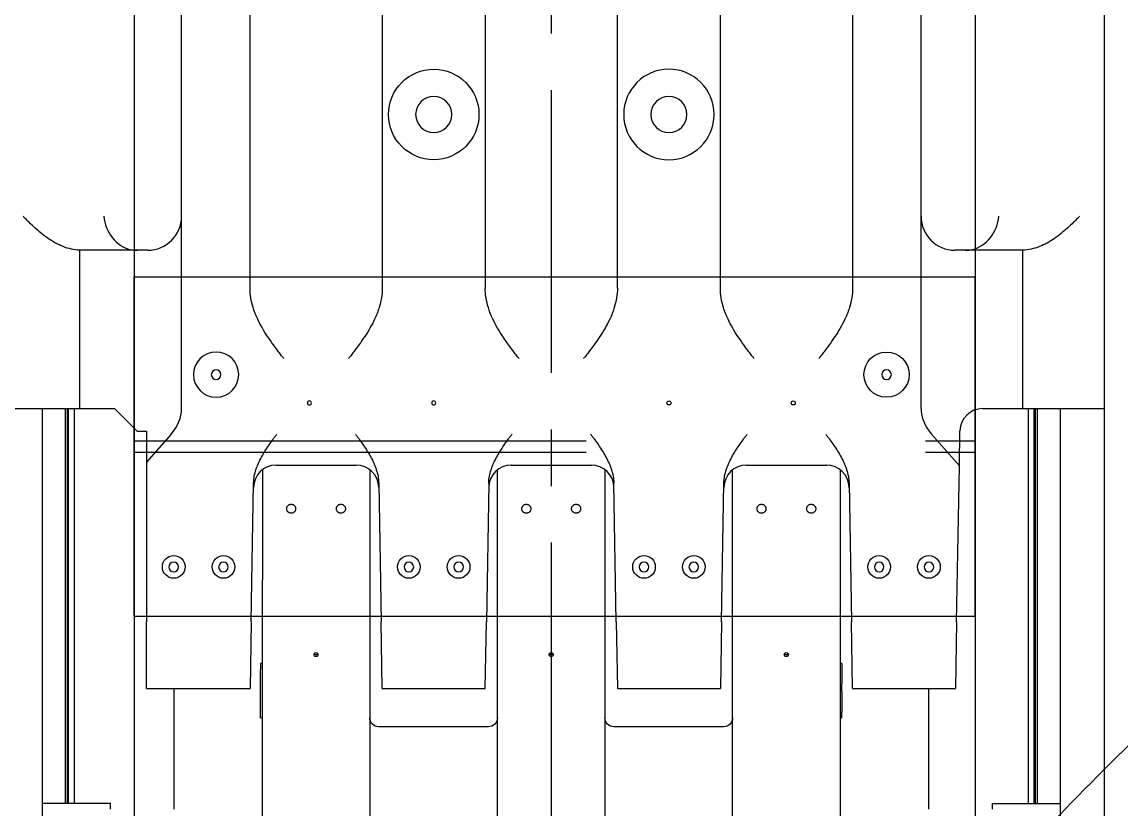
# Model space of a CAD drawing. Header units: millimetres. Extents: x 10462777 to 22643323, y 453826 to 1389191.
# Drawn here: x 11298873 to 11299845, y 599591 to 600287 of the extents above; entities that cross this region are included whole.
import ezdxf

# ---------------------------------------------------------------- set-up
doc = ezdxf.new("R2010")
doc.units = ezdxf.units.MM
doc.header["$LTSCALE"] = 200
doc.header["$MEASUREMENT"] = 0
for name, pattern in [('CENTER', [2, 1.25, -0.25, 0.25, -0.25]), ('DASHED', [3.5, 2, -1.5]), ('PHANTOM', [2.5, 1.25, -0.25, 0.25, -0.25, 0.25, -0.25])]:
    doc.linetypes.add(name, pattern=pattern)
doc.layers.get('0').update_dxf_attribs({"linetype": 'CONTINUOUS'})
for name, color, linetype in [('1', 1, 'CENTER'), ('2', 2, 'CONTINUOUS'), ('5', 4, 'CONTINUOUS')]:
    doc.layers.add(name, color=color, linetype=linetype)
doc.layers.add('LAYOUT', color=8, linetype='CONTINUOUS', lineweight=25)
doc.layers.add('TOP$23', color=7, linetype='CONTINUOUS', true_color=0xffffff)

# ---------------------------------------------------------------- blocks, each defined once
blk = doc.blocks.new('A$C7DA30AB0')
at = {"layer": 'LAYOUT', "color": 6, "linetype": 'PHANTOM'}
blk.add_circle((3030.45, 3025.99, 0), 2693.02, dxfattribs=at)

msp = doc.modelspace()

# ---------------------------------------------------------------- linework, layer by layer
at = {"layer": '1', "color": 23, "linetype": 'CENTER'}
msp.add_line((11299340.78353, 601826.84018, 0), (11299340.78353, 593861.87204, 0), dxfattribs=at)
at = {"layer": '2', "color": 124, "linetype": 'Continuous'}
for p, q in [((11299282.2827, 600446.22021, 0), (11299282.2827, 600051.88334, 0)), ((11299399.28436, 600051.88334, 0), (11299399.28436, 600446.22021, 0)), ((11299191.28141, 600420.976, 0), (11299191.28141, 600051.88334, 0)), ((11299490.28566, 600051.88334, 0), (11299490.28566, 600420.976, 0)), ((11299013.77889, 600115.29914, 0), (11299013.77889, 600380.3029, 0)), ((11299074.27975, 600051.88334, 0), (11299074.27975, 600383.10341, 0)), ((11299607.28732, 600383.10341, 0), (11299607.28732, 600051.88334, 0)), ((11299667.78818, 600115.29914, 0), (11299667.78818, 600380.3029, 0)), ((11299013.77889, 599945.29672, 0), (11299013.77889, 600115.29914, 0)), ((11299667.78818, 599945.29672, 0), (11299667.78818, 600115.29914, 0)), ((11298923.71097, 599945.29672, 0), (11298923.71097, 600085.33598, 0)), ((11298983.77846, 600085.29871, 0), (11298925.00572, 600085.29871, 0)), ((11299756.56135, 600085.29871, 0), (11299697.7886, 600085.29871, 0)), ((11299757.8561, 599945.29672, 0), (11299757.8561, 600085.33598, 0)), ((11298851.77643, 599945.29672, 0), (11298923.71097, 599945.29672, 0)), ((11298923.71097, 599945.29672, 0), (11298954.45792, 599945.29672, 0)), ((11298954.45792, 599945.29672, 0), (11298974.32247, 599925.29644, 0)), ((11299722.26303, 599945.29672, 0), (11299757.8561, 599945.29672, 0)), ((11299757.8561, 599945.29672, 0), (11299829.79063, 599945.29672, 0)), ((11298974.32247, 599925.29644, 0), (11298982.67845, 599925.29644, 0)), ((11298982.67845, 599925.29644, 0), (11298982.67845, 599897.79702, 0)), ((11299701.72305, 599894.55202, 0), (11299702.26579, 599925.64549, 0)), ((11299004.50241, 599922.78226, 0), (11298982.67845, 599897.79702, 0)), ((11299677.06466, 599922.78226, 0), (11299701.72305, 599894.55202, 0)), ((11298982.67845, 599897.79702, 0), (11298982.67845, 599756.88864, 0)), ((11299097.3814, 599895.29601, 0), (11299168.17976, 599895.29601, 0)), ((11299305.38435, 599895.29601, 0), (11299376.18272, 599895.29601, 0)), ((11299513.38731, 599895.29601, 0), (11299584.18567, 599895.29601, 0)), ((11299699.32013, 599756.88864, 0), (11299701.72305, 599894.55202, 0)), ((11299085.1799, 599891.14432, 0), (11299085.1799, 599794.03751, 0)), ((11299180.18125, 599891.2955, 0), (11299180.18125, 599794.03751, 0)), ((11299293.18286, 599794.03751, 0), (11299293.18286, 599891.14432, 0)), ((11299388.18421, 599891.2955, 0), (11299388.18421, 599794.03751, 0)), ((11299501.18581, 599794.03751, 0), (11299501.18581, 599891.14432, 0)), ((11299596.18716, 599891.2955, 0), (11299596.18716, 599794.03751, 0)), ((11299075.31126, 599756.88864, 0), (11299077.45078, 599879.46131, 0)), ((11299188.11038, 599879.46131, 0), (11299190.2499, 599756.88864, 0)), ((11299285.45373, 599879.46131, 0), (11299283.31422, 599756.88864, 0)), ((11299398.25285, 599756.88864, 0), (11299396.11334, 599879.46131, 0)), ((11299491.31717, 599756.88864, 0), (11299493.45669, 599879.46131, 0)), ((11299604.11629, 599879.46131, 0), (11299606.2558, 599756.88864, 0)), ((11299085.1799, 599302.08429, 0), (11299085.1799, 599794.03751, 0)), ((11299180.18125, 599794.03751, 0), (11299180.18125, 599302.08429, 0)), ((11299293.18286, 599302.08429, 0), (11299293.18286, 599794.03751, 0)), ((11299388.18421, 599794.03751, 0), (11299388.18421, 599302.08429, 0)), ((11299501.18581, 599302.08429, 0), (11299501.18581, 599794.03751, 0)), ((11299596.18716, 599794.03751, 0), (11299596.18716, 599302.08429, 0)), ((11298982.67845, 599697.79321, 0), (11298982.67845, 599756.88864, 0)), ((11299075.31126, 599756.88864, 0), (11299074.27975, 599697.79321, 0)), ((11299191.28141, 599697.79321, 0), (11299190.2499, 599756.88864, 0)), ((11299282.2827, 599697.79321, 0), (11299283.31422, 599756.88864, 0)), ((11299398.25285, 599756.88864, 0), (11299399.28436, 599697.79321, 0)), ((11299491.31717, 599756.88864, 0), (11299490.28566, 599697.79321, 0)), ((11299607.28732, 599697.79321, 0), (11299606.2558, 599756.88864, 0)), ((11299699.32013, 599756.88864, 0), (11299698.28861, 599697.79321, 0)), ((11299085.1799, 599719.95554, 0), (11299083.67988, 599719.95554, 0)), ((11299083.67988, 599719.95554, 0), (11299083.67988, 599714.6209, 0)), ((11299597.68718, 599719.95554, 0), (11299596.18716, 599719.95554, 0)), ((11299597.68718, 599719.95554, 0), (11299597.68718, 599719.91852, 0)), ((11299597.68718, 599719.91852, 0), (11299597.68718, 599701.84042, 0)), ((11299083.67988, 599696.7317, 0), (11299083.67988, 599714.6209, 0)), ((11299597.68718, 599695.2119, 0), (11299597.68718, 599701.84042, 0)), ((11298982.67845, 599697.79321, 0), (11299074.27975, 599697.79321, 0)), ((11299083.67988, 599690.06616, 0), (11299083.67988, 599696.7317, 0)), ((11299083.67988, 599672.02507, 0), (11299083.67988, 599690.10318, 0)), ((11299191.28141, 599697.79321, 0), (11299282.2827, 599697.79321, 0)), ((11299399.28436, 599697.79321, 0), (11299490.28566, 599697.79321, 0)), ((11299597.68718, 599695.2119, 0), (11299597.68718, 599677.32269, 0)), ((11299607.28732, 599697.79321, 0), (11299698.28861, 599697.79321, 0)), ((11299083.67988, 599671.98806, 0), (11299083.67988, 599672.02507, 0)), ((11299083.67988, 599671.98806, 0), (11299085.1799, 599671.98806, 0)), ((11299596.18716, 599671.98806, 0), (11299597.68718, 599671.98806, 0)), ((11299597.68718, 599671.98806, 0), (11299597.68718, 599677.32269, 0)), ((11299285.18274, 599663.96541, 0), (11299188.18137, 599663.96541, 0)), ((11299493.1857, 599663.96541, 0), (11299396.18432, 599663.96541, 0)), ((11298950.77799, 599596.29177, 0), (11298890.72296, 599596.29177, 0)), ((11298950.77799, 599591.29157, 0), (11298950.77799, 599596.29177, 0)), ((11299730.78907, 599596.29177, 0), (11299730.78907, 599591.29157, 0)), ((11299730.78907, 599596.29177, 0), (11299790.83544, 599596.29177, 0))]:
    msp.add_line(p, q, dxfattribs=at)
at = {"layer": '2', "color": 252, "linetype": 'Continuous'}
for p, q in [((11298890.72464, 598594.84909, 0), (11298890.72464, 599945.27421, 0)), ((11298910.77743, 599945.2858, 0), (11298910.77743, 599596.25522, 0)), ((11298912.77745, 599596.28881, 0), (11298912.77745, 599945.25892, 0)), ((11298913.77747, 599596.30612, 0), (11298913.77747, 599945.2827, 0)), ((11298918.77754, 599945.2827, 0), (11298918.77754, 599596.30612, 0)), ((11299762.78953, 599596.30612, 0), (11299762.78953, 599945.2827, 0)), ((11299767.7896, 599596.30612, 0), (11299767.7896, 599945.2827, 0)), ((11299768.78961, 599945.25892, 0), (11299768.78961, 599596.28881, 0)), ((11299770.78964, 599596.25522, 0), (11299770.78964, 599945.2858, 0)), ((11299790.84243, 599945.27421, 0), (11299790.84243, 598594.84909, 0)), ((11299007.2788, 599591.29208, 0), (11299007.2788, 599697.80618, 0)), ((11299674.28827, 599697.80618, 0), (11299674.28827, 599591.29208, 0))]:
    msp.add_line(p, q, dxfattribs=at)
at = {"layer": '2', "color": 124, "linetype": 'Continuous'}
for centre, radius in [((11299236.78206, 600205.30042, 0), 40.00057), ((11299637.28774, 599975.29715, 0), 20.00028), ((11299444.78501, 599950.2968, 0), 1.80003), ((11299554.78657, 599950.2968, 0), 1.80003), ((11299006.77879, 599805.29474, 0), 10.00014), ((11299050.77941, 599805.29474, 0), 10.00014), ((11299214.78174, 599805.29474, 0), 10.00014), ((11299258.78237, 599805.29474, 0), 10.00014), ((11299422.7847, 599805.29474, 0), 10.00014), ((11299466.78532, 599805.29474, 0), 10.00014), ((11299630.78765, 599805.29474, 0), 10.00014), ((11299674.78828, 599805.29474, 0), 10.00014)]:
    msp.add_circle(centre, radius, dxfattribs=at)
at = {"layer": '2', "color": 124, "linetype": 'Continuous', "extrusion": (0, 0, -1)}
for centre, radius in [((-11299444.78501, 600205.30042, 0), 40.00057), ((-11299236.78206, 600205.30042, 0), 16.00023), ((-11299444.78501, 600205.30042, 0), 16.00023), ((-11299044.27932, 599975.29715, 0), 20.00028), ((-11299044.27932, 599975.29715, 0), 4.25006), ((-11299637.28774, 599975.29715, 0), 4.25006), ((-11299126.78049, 599950.2968, 0), 1.80003), ((-11299236.78206, 599950.2968, 0), 1.80003), ((-11299006.77879, 599805.29474, 0), 4.25006), ((-11299050.77941, 599805.29474, 0), 4.25006), ((-11299214.78174, 599805.29474, 0), 4.25006), ((-11299258.78237, 599805.29474, 0), 4.25006), ((-11299422.7847, 599805.29474, 0), 4.25006), ((-11299466.78532, 599805.29474, 0), 4.25006), ((-11299630.78765, 599805.29474, 0), 4.25006), ((-11299674.78828, 599805.29474, 0), 4.25006)]:
    msp.add_circle(centre, radius, dxfattribs=at)
at = {"layer": '2', "color": 124, "linetype": 'Continuous'}
for centre, radius, start, end in [((11298983.77846, 600115.29914, 0), 30.00043, 270, 0), ((11299697.7886, 600115.29914, 0), 30.00043, 180, 270), ((11299722.26303, 599925.29644, 0), 20.00028, 90, 179.00000004), ((11299097.3814, 599875.29573, 0), 20.00028, 90.17483988, 179.00000004), ((11299168.17976, 599875.29573, 0), 20.00028, 0.99999996, 90.55291154), ((11299305.38435, 599875.29573, 0), 20.00028, 90.17483988, 179.00000004), ((11299376.18272, 599875.29573, 0), 20.00028, 0.99999996, 90.55291154), ((11299513.38731, 599875.29573, 0), 20.00028, 90.17483988, 179.00000004), ((11299584.18567, 599875.29573, 0), 20.00028, 0.99999996, 90.55291154)]:
    msp.add_arc(centre, radius, start, end, dxfattribs=at)
at = {"layer": '2', "color": 124, "linetype": 'Continuous', "extrusion": (0, 0, -1)}
for centre, start, end in [((-11299188.18137, 599671.96552, 0), 270, 0), ((-11299285.18274, 599671.96552, 0), 180, 270), ((-11299396.18432, 599671.96552, 0), 270, 0), ((-11299493.1857, 599671.96552, 0), 180, 270)]:
    msp.add_arc(centre, 8.00011, start, end, dxfattribs=at)
at = {"layer": '2', "color": 124, "linetype": 'Continuous'}
for centre, major_axis, ratio, start_param, end_param in [((11298970.8376, 600115.29914, 0), (10.16641, -28.7675), 0.837280089, 4.42470341, 5.782585595), ((11299710.72947, 600115.29914, 0), (10.16641, 28.7675), 0.837280089, 3.642192366, 5.000074551), ((11299011.822, 600115.29914, 0), (50.1116, 24.98226), 0.331472146, 3.51545405, 3.728368192), ((11299669.74507, 600115.29914, 0), (50.1116, -24.98226), 0.331472146, 5.696409769, 5.90932391), ((11298927.17512, 599945.29672, 0), (86.60377, 0), 0.577350269, 5.816103174, 6.283185307), ((11299754.39195, 599945.29672, 0), (86.60377, 0), 0.577350269, 3.141592654, 3.608674786), ((11299132.68058, 599729.55283, 0), (-1.80003, 0), 0.993830785, 0.519048081, 2.622539926), ((11299340.68353, 599729.55283, 0), (-1.80003, 0), 0.993830785, 0.519048081, 2.622539926), ((11299548.68649, 599729.55283, 0), (-1.80003, 0), 0.993830785, 0.519048081, 2.622539926)]:
    msp.add_ellipse(centre, major_axis=major_axis, ratio=ratio, start_param=start_param, end_param=end_param, dxfattribs=at)
for centre in [(11299132.68058, 599727.7783, 0), (11299340.68353, 599727.7783, 0), (11299548.68649, 599727.7783, 0)]:
    msp.add_ellipse(centre, major_axis=(-1.80003, 0), ratio=0.993830785, dxfattribs=at)
for points, knots in [([(11298923.71097, 600085.33598, 0), (11298921.18746, 600085.44407, 0), (11298918.71389, 600085.78141, 0), (11298913.85117, 600086.84376, 0), (11298911.46222, 600087.56963, 0), (11298907.9356, 600088.91934, 0), (11298906.77922, 600089.40926, 0), (11298904.51153, 600090.45641, 0), (11298903.39837, 600091.01437, 0), (11298900.11455, 600092.78084, 0), (11298897.9995, 600094.08181, 0), (11298893.88867, 600096.88206, 0), (11298891.89254, 600098.38197, 0), (11298887.99426, 600101.53324, 0), (11298886.10538, 600103.17359, 0), (11298882.40739, 600106.53997, 0), (11298880.59835, 600108.26606, 0), (11298877.91477, 600110.8874, 0), (11298876.58047, 600112.20612, 0), (11298875.03037, 600113.75169, 0), (11298874.36674, 600114.41483, 0), (11298873.9244, 600114.85701, 0), (11298873.70224, 600115.07917, 0), (11298873.48227, 600115.29914, 0)], [0, 0, 0, 0, 0.125, 0.125, 0.25, 0.25, 0.3125, 0.3125, 0.375, 0.375, 0.5, 0.5, 0.625, 0.625, 0.75, 0.75, 0.875, 0.875, 0.9375, 0.96875, 0.984375, 0.984375, 1, 1, 1, 1]), ([(11299808.0848, 600115.29914, 0), (11299807.86483, 600115.07917, 0), (11299807.64267, 600114.85701, 0), (11299807.20033, 600114.41483, 0), (11299806.5367, 600113.75169, 0), (11299804.98659, 600112.20612, 0), (11299803.6523, 600110.8874, 0), (11299800.96872, 600108.26606, 0), (11299799.15967, 600106.53997, 0), (11299795.46168, 600103.17359, 0), (11299793.5728, 600101.53324, 0), (11299789.67453, 600098.38197, 0), (11299787.6784, 600096.88206, 0), (11299783.56756, 600094.08181, 0), (11299781.45252, 600092.78084, 0), (11299778.1687, 600091.01437, 0), (11299777.05553, 600090.45641, 0), (11299774.78785, 600089.40926, 0), (11299773.63146, 600088.91934, 0), (11299770.10485, 600087.56963, 0), (11299767.7159, 600086.84376, 0), (11299762.85318, 600085.78141, 0), (11299760.3796, 600085.44407, 0), (11299757.8561, 600085.33598, 0)], [0, 0, 0, 0, 0.015625, 0.015625, 0.03125, 0.0625, 0.125, 0.125, 0.25, 0.25, 0.375, 0.375, 0.5, 0.5, 0.625, 0.625, 0.6875, 0.6875, 0.75, 0.75, 0.875, 0.875, 1, 1, 1, 1]), ([(11299104.28017, 599989.43247, 0), (11299104.05565, 599989.72232, 0), (11299103.82922, 599990.01464, 0), (11299103.37823, 599990.59705, 0), (11299102.70188, 599991.47074, 0), (11299102.02631, 599992.34503, 0), (11299100.67727, 599994.09517, 0), (11299099.7807, 599995.26402, 0), (11299097.10774, 599998.78312, 0), (11299095.34807, 600001.14589, 0), (11299091.91882, 600005.9389, 0), (11299090.24992, 600008.36852, 0), (11299087.06611, 600013.30337, 0), (11299085.54937, 600015.81088, 0), (11299082.7179, 600020.93366, 0), (11299081.40294, 600023.5488, 0), (11299079.62556, 600027.57555, 0), (11299079.06569, 600028.93518, 0), (11299078.28131, 600031.0042, 0), (11299078.0291, 600031.6988, 0), (11299077.54443, 600033.09854, 0), (11299077.31206, 600033.80354, 0), (11299076.20979, 600037.33301, 0), (11299075.51146, 600040.18859, 0), (11299074.54705, 600045.97516, 0), (11299074.27975, 600048.90593, 0), (11299074.27975, 600051.88334, 0)], [0, 0, 0, 0, 0.015625, 0.015625, 0.03125, 0.0625, 0.0625, 0.125, 0.125, 0.25, 0.25, 0.375, 0.375, 0.5, 0.5, 0.625, 0.625, 0.6875, 0.6875, 0.71875, 0.71875, 0.75, 0.75, 0.875, 0.875, 1, 1, 1, 1]), ([(11299191.28141, 600051.88334, 0), (11299191.28141, 600048.90593, 0), (11299191.0141, 600045.97516, 0), (11299190.0497, 600040.18859, 0), (11299189.35137, 600037.33301, 0), (11299188.2491, 600033.80354, 0), (11299188.01673, 600033.09854, 0), (11299187.53205, 600031.6988, 0), (11299187.27985, 600031.0042, 0), (11299186.49547, 600028.93518, 0), (11299185.9356, 600027.57555, 0), (11299184.15822, 600023.5488, 0), (11299182.84326, 600020.93366, 0), (11299180.01179, 600015.81088, 0), (11299178.49505, 600013.30337, 0), (11299175.31123, 600008.36852, 0), (11299173.64234, 600005.9389, 0), (11299170.21309, 600001.14589, 0), (11299168.45342, 599998.78312, 0), (11299165.78046, 599995.26402, 0), (11299164.88389, 599994.09517, 0), (11299163.53484, 599992.34503, 0), (11299162.85928, 599991.47074, 0), (11299162.18292, 599990.59705, 0), (11299161.73193, 599990.01464, 0), (11299161.5055, 599989.72232, 0), (11299161.28098, 599989.43247, 0)], [0, 0, 0, 0, 0.125, 0.125, 0.25, 0.25, 0.28125, 0.28125, 0.3125, 0.3125, 0.375, 0.375, 0.5, 0.5, 0.625, 0.625, 0.75, 0.75, 0.875, 0.875, 0.9375, 0.9375, 0.96875, 0.984375, 0.984375, 1, 1, 1, 1]), ([(11299312.28313, 599989.43247, 0), (11299312.05861, 599989.72232, 0), (11299311.83218, 599990.01464, 0), (11299311.38119, 599990.59705, 0), (11299310.70484, 599991.47074, 0), (11299310.02927, 599992.34503, 0), (11299308.68023, 599994.09517, 0), (11299307.78365, 599995.26402, 0), (11299305.11069, 599998.78312, 0), (11299303.35102, 600001.14589, 0), (11299299.92177, 600005.9389, 0), (11299298.25288, 600008.36852, 0), (11299295.06906, 600013.30337, 0), (11299293.55232, 600015.81088, 0), (11299290.72086, 600020.93366, 0), (11299289.40589, 600023.5488, 0), (11299287.62852, 600027.57555, 0), (11299287.06864, 600028.93518, 0), (11299286.28427, 600031.0042, 0), (11299286.03206, 600031.6988, 0), (11299285.54738, 600033.09854, 0), (11299285.31501, 600033.80354, 0), (11299284.21275, 600037.33301, 0), (11299283.51441, 600040.18859, 0), (11299282.55001, 600045.97516, 0), (11299282.2827, 600048.90593, 0), (11299282.2827, 600051.88334, 0)], [0, 0, 0, 0, 0.015625, 0.015625, 0.03125, 0.0625, 0.0625, 0.125, 0.125, 0.25, 0.25, 0.375, 0.375, 0.5, 0.5, 0.625, 0.625, 0.6875, 0.6875, 0.71875, 0.71875, 0.75, 0.75, 0.875, 0.875, 1, 1, 1, 1]), ([(11299399.28436, 600051.88334, 0), (11299399.28436, 600048.90593, 0), (11299399.01706, 600045.97516, 0), (11299398.05265, 600040.18859, 0), (11299397.35432, 600037.33301, 0), (11299396.25206, 600033.80354, 0), (11299396.01969, 600033.09854, 0), (11299395.53501, 600031.6988, 0), (11299395.2828, 600031.0042, 0), (11299394.49843, 600028.93518, 0), (11299393.93855, 600027.57555, 0), (11299392.16117, 600023.5488, 0), (11299390.84621, 600020.93366, 0), (11299388.01475, 600015.81088, 0), (11299386.498, 600013.30337, 0), (11299383.31419, 600008.36852, 0), (11299381.6453, 600005.9389, 0), (11299378.21604, 600001.14589, 0), (11299376.45638, 599998.78312, 0), (11299373.78342, 599995.26402, 0), (11299372.88684, 599994.09517, 0), (11299371.5378, 599992.34503, 0), (11299370.86223, 599991.47074, 0), (11299370.18588, 599990.59705, 0), (11299369.73489, 599990.01464, 0), (11299369.50846, 599989.72232, 0), (11299369.28394, 599989.43247, 0)], [0, 0, 0, 0, 0.125, 0.125, 0.25, 0.25, 0.28125, 0.28125, 0.3125, 0.3125, 0.375, 0.375, 0.5, 0.5, 0.625, 0.625, 0.75, 0.75, 0.875, 0.875, 0.9375, 0.9375, 0.96875, 0.984375, 0.984375, 1, 1, 1, 1]), ([(11299520.28608, 599989.43247, 0), (11299520.06156, 599989.72232, 0), (11299519.83513, 599990.01464, 0), (11299519.38414, 599990.59705, 0), (11299518.70779, 599991.47074, 0), (11299518.03222, 599992.34503, 0), (11299516.68318, 599994.09517, 0), (11299515.78661, 599995.26402, 0), (11299513.11364, 599998.78312, 0), (11299511.35398, 600001.14589, 0), (11299507.92472, 600005.9389, 0), (11299506.25583, 600008.36852, 0), (11299503.07202, 600013.30337, 0), (11299501.55527, 600015.81088, 0), (11299498.72381, 600020.93366, 0), (11299497.40885, 600023.5488, 0), (11299495.63147, 600027.57555, 0), (11299495.0716, 600028.93518, 0), (11299494.28722, 600031.0042, 0), (11299494.03501, 600031.6988, 0), (11299493.55033, 600033.09854, 0), (11299493.31797, 600033.80354, 0), (11299492.2157, 600037.33301, 0), (11299491.51737, 600040.18859, 0), (11299490.55296, 600045.97516, 0), (11299490.28566, 600048.90593, 0), (11299490.28566, 600051.88334, 0)], [0, 0, 0, 0, 0.015625, 0.015625, 0.03125, 0.0625, 0.0625, 0.125, 0.125, 0.25, 0.25, 0.375, 0.375, 0.5, 0.5, 0.625, 0.625, 0.6875, 0.6875, 0.71875, 0.71875, 0.75, 0.75, 0.875, 0.875, 1, 1, 1, 1]), ([(11299607.28732, 600051.88334, 0), (11299607.28732, 600048.90593, 0), (11299607.02001, 600045.97516, 0), (11299606.05561, 600040.18859, 0), (11299605.35727, 600037.33301, 0), (11299604.25501, 600033.80354, 0), (11299604.02264, 600033.09854, 0), (11299603.53796, 600031.6988, 0), (11299603.28576, 600031.0042, 0), (11299602.50138, 600028.93518, 0), (11299601.9415, 600027.57555, 0), (11299600.16413, 600023.5488, 0), (11299598.84916, 600020.93366, 0), (11299596.0177, 600015.81088, 0), (11299594.50096, 600013.30337, 0), (11299591.31714, 600008.36852, 0), (11299589.64825, 600005.9389, 0), (11299586.219, 600001.14589, 0), (11299584.45933, 599998.78312, 0), (11299581.78637, 599995.26402, 0), (11299580.8898, 599994.09517, 0), (11299579.54075, 599992.34503, 0), (11299578.86518, 599991.47074, 0), (11299578.18883, 599990.59705, 0), (11299577.73784, 599990.01464, 0), (11299577.51141, 599989.72232, 0), (11299577.28689, 599989.43247, 0)], [0, 0, 0, 0, 0.125, 0.125, 0.25, 0.25, 0.28125, 0.28125, 0.3125, 0.3125, 0.375, 0.375, 0.5, 0.5, 0.625, 0.625, 0.75, 0.75, 0.875, 0.875, 0.9375, 0.9375, 0.96875, 0.984375, 0.984375, 1, 1, 1, 1]), ([(11299077.45078, 599879.46131, 0), (11299077.48597, 599881.47736, 0), (11299077.7047, 599883.46315, 0), (11299078.42766, 599887.38763, 0), (11299078.93278, 599889.32619, 0), (11299079.86668, 599892.20496, 0), (11299080.20827, 599893.16164, 0), (11299080.94146, 599895.05674, 0), (11299081.33197, 599895.99275, 0), (11299082.56602, 599898.77061, 0), (11299083.47185, 599900.58241, 0), (11299086.37821, 599905.92668, 0), (11299088.56675, 599909.36844, 0), (11299092.03113, 599914.44347, 0), (11299093.21656, 599916.12036, 0), (11299095.01817, 599918.62438, 0), (11299095.62263, 599919.45716, 0), (11299096.83567, 599921.12074, 0), (11299097.44344, 599921.95042, 0), (11299098.05308, 599922.78226, 0)], [0, 0, 0, 0, 0.125, 0.125, 0.25, 0.25, 0.3125, 0.3125, 0.375, 0.375, 0.5, 0.5, 0.75, 0.75, 0.875, 0.875, 0.9375, 0.9375, 1, 1, 1, 1]), ([(11299167.50808, 599922.78226, 0), (11299168.11772, 599921.95042, 0), (11299168.72549, 599921.12074, 0), (11299169.93853, 599919.45716, 0), (11299170.54298, 599918.62438, 0), (11299172.3446, 599916.12036, 0), (11299173.53003, 599914.44347, 0), (11299176.9944, 599909.36844, 0), (11299179.18295, 599905.92668, 0), (11299182.08931, 599900.58241, 0), (11299182.99513, 599898.77061, 0), (11299184.22919, 599895.99275, 0), (11299184.6197, 599895.05674, 0), (11299185.35289, 599893.16164, 0), (11299185.69448, 599892.20496, 0), (11299186.62838, 599889.32619, 0), (11299187.1335, 599887.38763, 0), (11299187.85646, 599883.46315, 0), (11299188.07519, 599881.47736, 0), (11299188.11038, 599879.46131, 0)], [0, 0, 0, 0, 0.0625, 0.0625, 0.125, 0.125, 0.25, 0.25, 0.5, 0.5, 0.625, 0.625, 0.6875, 0.6875, 0.75, 0.75, 0.875, 0.875, 1, 1, 1, 1]), ([(11299285.45373, 599879.46131, 0), (11299285.48892, 599881.47736, 0), (11299285.70765, 599883.46315, 0), (11299286.43062, 599887.38763, 0), (11299286.93573, 599889.32619, 0), (11299287.86963, 599892.20496, 0), (11299288.21122, 599893.16164, 0), (11299288.94441, 599895.05674, 0), (11299289.33492, 599895.99275, 0), (11299290.56898, 599898.77061, 0), (11299291.4748, 599900.58241, 0), (11299294.38116, 599905.92668, 0), (11299296.56971, 599909.36844, 0), (11299300.03409, 599914.44347, 0), (11299301.21952, 599916.12036, 0), (11299303.02113, 599918.62438, 0), (11299303.62558, 599919.45716, 0), (11299304.83862, 599921.12074, 0), (11299305.4464, 599921.95042, 0), (11299306.05603, 599922.78226, 0)], [0, 0, 0, 0, 0.125, 0.125, 0.25, 0.25, 0.3125, 0.3125, 0.375, 0.375, 0.5, 0.5, 0.75, 0.75, 0.875, 0.875, 0.9375, 0.9375, 1, 1, 1, 1]), ([(11299375.51103, 599922.78226, 0), (11299376.12067, 599921.95042, 0), (11299376.72845, 599921.12074, 0), (11299377.94148, 599919.45716, 0), (11299378.54594, 599918.62438, 0), (11299380.34755, 599916.12036, 0), (11299381.53298, 599914.44347, 0), (11299384.99736, 599909.36844, 0), (11299387.1859, 599905.92668, 0), (11299390.09226, 599900.58241, 0), (11299390.99809, 599898.77061, 0), (11299392.23214, 599895.99275, 0), (11299392.62265, 599895.05674, 0), (11299393.35585, 599893.16164, 0), (11299393.69744, 599892.20496, 0), (11299394.63133, 599889.32619, 0), (11299395.13645, 599887.38763, 0), (11299395.85942, 599883.46315, 0), (11299396.07815, 599881.47736, 0), (11299396.11334, 599879.46131, 0)], [0, 0, 0, 0, 0.0625, 0.0625, 0.125, 0.125, 0.25, 0.25, 0.5, 0.5, 0.625, 0.625, 0.6875, 0.6875, 0.75, 0.75, 0.875, 0.875, 1, 1, 1, 1]), ([(11299493.45669, 599879.46131, 0), (11299493.49188, 599881.47736, 0), (11299493.71061, 599883.46315, 0), (11299494.43357, 599887.38763, 0), (11299494.93869, 599889.32619, 0), (11299495.87259, 599892.20496, 0), (11299496.21418, 599893.16164, 0), (11299496.94737, 599895.05674, 0), (11299497.33788, 599895.99275, 0), (11299498.57193, 599898.77061, 0), (11299499.47776, 599900.58241, 0), (11299502.38412, 599905.92668, 0), (11299504.57266, 599909.36844, 0), (11299508.03704, 599914.44347, 0), (11299509.22247, 599916.12036, 0), (11299511.02408, 599918.62438, 0), (11299511.62854, 599919.45716, 0), (11299512.84157, 599921.12074, 0), (11299513.44935, 599921.95042, 0), (11299514.05899, 599922.78226, 0)], [0, 0, 0, 0, 0.125, 0.125, 0.25, 0.25, 0.3125, 0.3125, 0.375, 0.375, 0.5, 0.5, 0.75, 0.75, 0.875, 0.875, 0.9375, 0.9375, 1, 1, 1, 1]), ([(11299583.51399, 599922.78226, 0), (11299584.12363, 599921.95042, 0), (11299584.7314, 599921.12074, 0), (11299585.94444, 599919.45716, 0), (11299586.54889, 599918.62438, 0), (11299588.35051, 599916.12036, 0), (11299589.53594, 599914.44347, 0), (11299593.00031, 599909.36844, 0), (11299595.18886, 599905.92668, 0), (11299598.09522, 599900.58241, 0), (11299599.00104, 599898.77061, 0), (11299600.2351, 599895.99275, 0), (11299600.62561, 599895.05674, 0), (11299601.3588, 599893.16164, 0), (11299601.70039, 599892.20496, 0), (11299602.63429, 599889.32619, 0), (11299603.1394, 599887.38763, 0), (11299603.86237, 599883.46315, 0), (11299604.0811, 599881.47736, 0), (11299604.11629, 599879.46131, 0)], [0, 0, 0, 0, 0.0625, 0.0625, 0.125, 0.125, 0.25, 0.25, 0.5, 0.5, 0.625, 0.625, 0.6875, 0.6875, 0.75, 0.75, 0.875, 0.875, 1, 1, 1, 1]), ([(11299114.93033, 599856.8082, 0), (11299114.93033, 599856.56173, 0), (11299114.90277, 599856.31886, 0), (11299114.7948, 599855.84007, 0), (11299114.71308, 599855.60166, 0), (11299114.49974, 599855.14618, 0), (11299114.3692, 599854.92972, 0), (11299114.06078, 599854.51938, 0), (11299113.88128, 599854.32475, 0), (11299113.48919, 599853.97541, 0), (11299113.27524, 599853.81839, 0), (11299112.81067, 599853.54079, 0), (11299112.56333, 599853.42268, 0), (11299112.05194, 599853.23292, 0), (11299111.78412, 599853.15981, 0), (11299111.23551, 599853.06195, 0), (11299110.95973, 599853.03773, 0), (11299110.40533, 599853.03746, 0), (11299110.12377, 599853.0622, 0), (11299109.57867, 599853.15937, 0), (11299109.31373, 599853.23126, 0), (11299108.79914, 599853.42172, 0), (11299108.55025, 599853.54076, 0), (11299108.08966, 599853.81558, 0), (11299107.87498, 599853.97231, 0), (11299107.47807, 599854.32565, 0), (11299107.30187, 599854.517, 0), (11299106.99398, 599854.92576, 0), (11299106.8609, 599855.14595, 0), (11299106.64743, 599855.60169, 0), (11299106.56701, 599855.83569, 0), (11299106.4582, 599856.31565, 0), (11299106.4303, 599856.56342, 0), (11299106.43011, 599857.05033, 0), (11299106.4569, 599857.29178, 0), (11299106.56539, 599857.77068, 0), (11299106.64693, 599858.00502, 0), (11299106.85847, 599858.45036, 0), (11299106.98982, 599858.66469, 0), (11299107.30052, 599859.06841, 0), (11299107.47637, 599859.25378, 0), (11299107.86784, 599859.5928, 0), (11299108.08621, 599859.74776, 0), (11299108.54831, 599860.0142, 0), (11299108.79229, 599860.1267, 0), (11299109.30619, 599860.31042, 0), (11299109.57645, 599860.381, 0), (11299110.11974, 599860.47419, 0), (11299110.39565, 599860.49801, 0), (11299110.95629, 599860.4985, 0), (11299111.23356, 599860.475, 0), (11299111.77674, 599860.38267, 0), (11299112.04619, 599860.31283, 0), (11299112.56171, 599860.12952, 0), (11299112.80596, 599860.01728, 0), (11299113.26784, 599859.75201, 0), (11299113.4868, 599859.59728, 0), (11299113.87943, 599859.25847, 0), (11299114.05544, 599859.07348, 0), (11299114.36615, 599858.67144, 0), (11299114.49879, 599858.45613, 0), (11299114.71122, 599858.01112, 0), (11299114.79277, 599857.77863, 0), (11299114.90277, 599857.29803, 0), (11299114.93033, 599857.05467, 0), (11299114.93033, 599856.8082, 0)], [0, 0, 0, 0, 0.03125, 0.03125, 0.0625, 0.0625, 0.09375, 0.09375, 0.125, 0.125, 0.15625, 0.15625, 0.1875, 0.1875, 0.21875, 0.21875, 0.25, 0.25, 0.28125, 0.28125, 0.3125, 0.3125, 0.34375, 0.34375, 0.375, 0.375, 0.40625, 0.40625, 0.4375, 0.4375, 0.46875, 0.46875, 0.5, 0.5, 0.53125, 0.53125, 0.5625, 0.5625, 0.59375, 0.59375, 0.625, 0.625, 0.65625, 0.65625, 0.6875, 0.6875, 0.71875, 0.71875, 0.75, 0.75, 0.78125, 0.78125, 0.8125, 0.8125, 0.84375, 0.84375, 0.875, 0.875, 0.90625, 0.90625, 0.9375, 0.9375, 0.96875, 0.96875, 1, 1, 1, 1]), ([(11299158.93095, 599856.8082, 0), (11299158.93095, 599856.56173, 0), (11299158.90339, 599856.31886, 0), (11299158.79543, 599855.84007, 0), (11299158.7137, 599855.60166, 0), (11299158.50037, 599855.14618, 0), (11299158.36982, 599854.92972, 0), (11299158.06141, 599854.51938, 0), (11299157.88191, 599854.32475, 0), (11299157.48981, 599853.97541, 0), (11299157.27587, 599853.81839, 0), (11299156.8113, 599853.54079, 0), (11299156.56396, 599853.42268, 0), (11299156.05257, 599853.23292, 0), (11299155.78475, 599853.15981, 0), (11299155.23613, 599853.06195, 0), (11299154.96036, 599853.03773, 0), (11299154.40596, 599853.03746, 0), (11299154.1244, 599853.0622, 0), (11299153.57929, 599853.15937, 0), (11299153.31435, 599853.23126, 0), (11299152.79976, 599853.42172, 0), (11299152.55087, 599853.54076, 0), (11299152.09028, 599853.81558, 0), (11299151.8756, 599853.97231, 0), (11299151.4787, 599854.32565, 0), (11299151.3025, 599854.517, 0), (11299150.9946, 599854.92576, 0), (11299150.86153, 599855.14595, 0), (11299150.64805, 599855.60169, 0), (11299150.56763, 599855.83569, 0), (11299150.45882, 599856.31565, 0), (11299150.43093, 599856.56342, 0), (11299150.43073, 599857.05033, 0), (11299150.45752, 599857.29178, 0), (11299150.56602, 599857.77068, 0), (11299150.64756, 599858.00502, 0), (11299150.8591, 599858.45036, 0), (11299150.99045, 599858.66469, 0), (11299151.30115, 599859.06841, 0), (11299151.47699, 599859.25378, 0), (11299151.86847, 599859.5928, 0), (11299152.08684, 599859.74776, 0), (11299152.54893, 599860.0142, 0), (11299152.79291, 599860.1267, 0), (11299153.30681, 599860.31042, 0), (11299153.57707, 599860.381, 0), (11299154.12037, 599860.47419, 0), (11299154.39627, 599860.49801, 0), (11299154.95691, 599860.4985, 0), (11299155.23419, 599860.475, 0), (11299155.77737, 599860.38267, 0), (11299156.04682, 599860.31283, 0), (11299156.56234, 599860.12952, 0), (11299156.80658, 599860.01728, 0), (11299157.26846, 599859.75201, 0), (11299157.48743, 599859.59728, 0), (11299157.88005, 599859.25847, 0), (11299158.05607, 599859.07348, 0), (11299158.36678, 599858.67144, 0), (11299158.49941, 599858.45613, 0), (11299158.71184, 599858.01112, 0), (11299158.7934, 599857.77863, 0), (11299158.90339, 599857.29803, 0), (11299158.93095, 599857.05467, 0), (11299158.93095, 599856.8082, 0)], [0, 0, 0, 0, 0.03125, 0.03125, 0.0625, 0.0625, 0.09375, 0.09375, 0.125, 0.125, 0.15625, 0.15625, 0.1875, 0.1875, 0.21875, 0.21875, 0.25, 0.25, 0.28125, 0.28125, 0.3125, 0.3125, 0.34375, 0.34375, 0.375, 0.375, 0.40625, 0.40625, 0.4375, 0.4375, 0.46875, 0.46875, 0.5, 0.5, 0.53125, 0.53125, 0.5625, 0.5625, 0.59375, 0.59375, 0.625, 0.625, 0.65625, 0.65625, 0.6875, 0.6875, 0.71875, 0.71875, 0.75, 0.75, 0.78125, 0.78125, 0.8125, 0.8125, 0.84375, 0.84375, 0.875, 0.875, 0.90625, 0.90625, 0.9375, 0.9375, 0.96875, 0.96875, 1, 1, 1, 1]), ([(11299322.93328, 599856.8082, 0), (11299322.93328, 599856.56173, 0), (11299322.90572, 599856.31886, 0), (11299322.79776, 599855.84007, 0), (11299322.71603, 599855.60166, 0), (11299322.5027, 599855.14618, 0), (11299322.37215, 599854.92972, 0), (11299322.06374, 599854.51938, 0), (11299321.88424, 599854.32475, 0), (11299321.49214, 599853.97541, 0), (11299321.2782, 599853.81839, 0), (11299320.81363, 599853.54079, 0), (11299320.56629, 599853.42268, 0), (11299320.05489, 599853.23292, 0), (11299319.78708, 599853.15981, 0), (11299319.23846, 599853.06195, 0), (11299318.96269, 599853.03773, 0), (11299318.40829, 599853.03746, 0), (11299318.12673, 599853.0622, 0), (11299317.58162, 599853.15937, 0), (11299317.31668, 599853.23126, 0), (11299316.80209, 599853.42172, 0), (11299316.5532, 599853.54076, 0), (11299316.09261, 599853.81558, 0), (11299315.87793, 599853.97231, 0), (11299315.48103, 599854.32565, 0), (11299315.30483, 599854.517, 0), (11299314.99693, 599854.92576, 0), (11299314.86386, 599855.14595, 0), (11299314.65038, 599855.60169, 0), (11299314.56996, 599855.83569, 0), (11299314.46115, 599856.31565, 0), (11299314.43326, 599856.56342, 0), (11299314.43306, 599857.05033, 0), (11299314.45985, 599857.29178, 0), (11299314.56834, 599857.77068, 0), (11299314.64989, 599858.00502, 0), (11299314.86142, 599858.45036, 0), (11299314.99278, 599858.66469, 0), (11299315.30348, 599859.06841, 0), (11299315.47932, 599859.25378, 0), (11299315.8708, 599859.5928, 0), (11299316.08917, 599859.74776, 0), (11299316.55126, 599860.0142, 0), (11299316.79524, 599860.1267, 0), (11299317.30914, 599860.31042, 0), (11299317.5794, 599860.381, 0), (11299318.1227, 599860.47419, 0), (11299318.3986, 599860.49801, 0), (11299318.95924, 599860.4985, 0), (11299319.23652, 599860.475, 0), (11299319.7797, 599860.38267, 0), (11299320.04915, 599860.31283, 0), (11299320.56467, 599860.12952, 0), (11299320.80891, 599860.01728, 0), (11299321.27079, 599859.75201, 0), (11299321.48976, 599859.59728, 0), (11299321.88238, 599859.25847, 0), (11299322.0584, 599859.07348, 0), (11299322.36911, 599858.67144, 0), (11299322.50174, 599858.45613, 0), (11299322.71417, 599858.01112, 0), (11299322.79573, 599857.77863, 0), (11299322.90572, 599857.29803, 0), (11299322.93328, 599857.05467, 0), (11299322.93328, 599856.8082, 0)], [0, 0, 0, 0, 0.03125, 0.03125, 0.0625, 0.0625, 0.09375, 0.09375, 0.125, 0.125, 0.15625, 0.15625, 0.1875, 0.1875, 0.21875, 0.21875, 0.25, 0.25, 0.28125, 0.28125, 0.3125, 0.3125, 0.34375, 0.34375, 0.375, 0.375, 0.40625, 0.40625, 0.4375, 0.4375, 0.46875, 0.46875, 0.5, 0.5, 0.53125, 0.53125, 0.5625, 0.5625, 0.59375, 0.59375, 0.625, 0.625, 0.65625, 0.65625, 0.6875, 0.6875, 0.71875, 0.71875, 0.75, 0.75, 0.78125, 0.78125, 0.8125, 0.8125, 0.84375, 0.84375, 0.875, 0.875, 0.90625, 0.90625, 0.9375, 0.9375, 0.96875, 0.96875, 1, 1, 1, 1]), ([(11299366.9339, 599856.8082, 0), (11299366.9339, 599856.56173, 0), (11299366.90635, 599856.31886, 0), (11299366.79838, 599855.84007, 0), (11299366.71666, 599855.60166, 0), (11299366.50332, 599855.14618, 0), (11299366.37278, 599854.92972, 0), (11299366.06436, 599854.51938, 0), (11299365.88486, 599854.32475, 0), (11299365.49277, 599853.97541, 0), (11299365.27882, 599853.81839, 0), (11299364.81425, 599853.54079, 0), (11299364.56691, 599853.42268, 0), (11299364.05552, 599853.23292, 0), (11299363.7877, 599853.15981, 0), (11299363.23909, 599853.06195, 0), (11299362.96331, 599853.03773, 0), (11299362.40891, 599853.03746, 0), (11299362.12735, 599853.0622, 0), (11299361.58225, 599853.15937, 0), (11299361.3173, 599853.23126, 0), (11299360.80272, 599853.42172, 0), (11299360.55383, 599853.54076, 0), (11299360.09324, 599853.81558, 0), (11299359.87856, 599853.97231, 0), (11299359.48165, 599854.32565, 0), (11299359.30545, 599854.517, 0), (11299358.99756, 599854.92576, 0), (11299358.86448, 599855.14595, 0), (11299358.651, 599855.60169, 0), (11299358.57059, 599855.83569, 0), (11299358.46178, 599856.31565, 0), (11299358.43388, 599856.56342, 0), (11299358.43369, 599857.05033, 0), (11299358.46048, 599857.29178, 0), (11299358.56897, 599857.77068, 0), (11299358.65051, 599858.00502, 0), (11299358.86205, 599858.45036, 0), (11299358.9934, 599858.66469, 0), (11299359.3041, 599859.06841, 0), (11299359.47995, 599859.25378, 0), (11299359.87142, 599859.5928, 0), (11299360.08979, 599859.74776, 0), (11299360.55189, 599860.0142, 0), (11299360.79586, 599860.1267, 0), (11299361.30977, 599860.31042, 0), (11299361.58003, 599860.381, 0), (11299362.12332, 599860.47419, 0), (11299362.39923, 599860.49801, 0), (11299362.95987, 599860.4985, 0), (11299363.23714, 599860.475, 0), (11299363.78032, 599860.38267, 0), (11299364.04977, 599860.31283, 0), (11299364.56529, 599860.12952, 0), (11299364.80954, 599860.01728, 0), (11299365.27142, 599859.75201, 0), (11299365.49038, 599859.59728, 0), (11299365.88301, 599859.25847, 0), (11299366.05902, 599859.07348, 0), (11299366.36973, 599858.67144, 0), (11299366.50237, 599858.45613, 0), (11299366.7148, 599858.01112, 0), (11299366.79635, 599857.77863, 0), (11299366.90634, 599857.29803, 0), (11299366.9339, 599857.05467, 0), (11299366.9339, 599856.8082, 0)], [0, 0, 0, 0, 0.03125, 0.03125, 0.0625, 0.0625, 0.09375, 0.09375, 0.125, 0.125, 0.15625, 0.15625, 0.1875, 0.1875, 0.21875, 0.21875, 0.25, 0.25, 0.28125, 0.28125, 0.3125, 0.3125, 0.34375, 0.34375, 0.375, 0.375, 0.40625, 0.40625, 0.4375, 0.4375, 0.46875, 0.46875, 0.5, 0.5, 0.53125, 0.53125, 0.5625, 0.5625, 0.59375, 0.59375, 0.625, 0.625, 0.65625, 0.65625, 0.6875, 0.6875, 0.71875, 0.71875, 0.75, 0.75, 0.78125, 0.78125, 0.8125, 0.8125, 0.84375, 0.84375, 0.875, 0.875, 0.90625, 0.90625, 0.9375, 0.9375, 0.96875, 0.96875, 1, 1, 1, 1]), ([(11299530.93623, 599856.8082, 0), (11299530.93623, 599856.56173, 0), (11299530.90868, 599856.31886, 0), (11299530.80071, 599855.84007, 0), (11299530.71899, 599855.60166, 0), (11299530.50565, 599855.14618, 0), (11299530.37511, 599854.92972, 0), (11299530.06669, 599854.51938, 0), (11299529.88719, 599854.32475, 0), (11299529.4951, 599853.97541, 0), (11299529.28115, 599853.81839, 0), (11299528.81658, 599853.54079, 0), (11299528.56924, 599853.42268, 0), (11299528.05785, 599853.23292, 0), (11299527.79003, 599853.15981, 0), (11299527.24141, 599853.06195, 0), (11299526.96564, 599853.03773, 0), (11299526.41124, 599853.03746, 0), (11299526.12968, 599853.0622, 0), (11299525.58458, 599853.15937, 0), (11299525.31963, 599853.23126, 0), (11299524.80505, 599853.42172, 0), (11299524.55616, 599853.54076, 0), (11299524.09557, 599853.81558, 0), (11299523.88089, 599853.97231, 0), (11299523.48398, 599854.32565, 0), (11299523.30778, 599854.517, 0), (11299522.99989, 599854.92576, 0), (11299522.86681, 599855.14595, 0), (11299522.65333, 599855.60169, 0), (11299522.57292, 599855.83569, 0), (11299522.46411, 599856.31565, 0), (11299522.43621, 599856.56342, 0), (11299522.43602, 599857.05033, 0), (11299522.46281, 599857.29178, 0), (11299522.5713, 599857.77068, 0), (11299522.65284, 599858.00502, 0), (11299522.86438, 599858.45036, 0), (11299522.99573, 599858.66469, 0), (11299523.30643, 599859.06841, 0), (11299523.48228, 599859.25378, 0), (11299523.87375, 599859.5928, 0), (11299524.09212, 599859.74776, 0), (11299524.55422, 599860.0142, 0), (11299524.79819, 599860.1267, 0), (11299525.3121, 599860.31042, 0), (11299525.58236, 599860.381, 0), (11299526.12565, 599860.47419, 0), (11299526.40156, 599860.49801, 0), (11299526.9622, 599860.4985, 0), (11299527.23947, 599860.475, 0), (11299527.78265, 599860.38267, 0), (11299528.0521, 599860.31283, 0), (11299528.56762, 599860.12952, 0), (11299528.81187, 599860.01728, 0), (11299529.27375, 599859.75201, 0), (11299529.49271, 599859.59728, 0), (11299529.88534, 599859.25847, 0), (11299530.06135, 599859.07348, 0), (11299530.37206, 599858.67144, 0), (11299530.5047, 599858.45613, 0), (11299530.71713, 599858.01112, 0), (11299530.79868, 599857.77863, 0), (11299530.90867, 599857.29803, 0), (11299530.93623, 599857.05467, 0), (11299530.93623, 599856.8082, 0)], [0, 0, 0, 0, 0.03125, 0.03125, 0.0625, 0.0625, 0.09375, 0.09375, 0.125, 0.125, 0.15625, 0.15625, 0.1875, 0.1875, 0.21875, 0.21875, 0.25, 0.25, 0.28125, 0.28125, 0.3125, 0.3125, 0.34375, 0.34375, 0.375, 0.375, 0.40625, 0.40625, 0.4375, 0.4375, 0.46875, 0.46875, 0.5, 0.5, 0.53125, 0.53125, 0.5625, 0.5625, 0.59375, 0.59375, 0.625, 0.625, 0.65625, 0.65625, 0.6875, 0.6875, 0.71875, 0.71875, 0.75, 0.75, 0.78125, 0.78125, 0.8125, 0.8125, 0.84375, 0.84375, 0.875, 0.875, 0.90625, 0.90625, 0.9375, 0.9375, 0.96875, 0.96875, 1, 1, 1, 1]), ([(11299574.93686, 599856.8082, 0), (11299574.93686, 599856.56173, 0), (11299574.9093, 599856.31886, 0), (11299574.80134, 599855.84007, 0), (11299574.71961, 599855.60166, 0), (11299574.50628, 599855.14618, 0), (11299574.37573, 599854.92972, 0), (11299574.06732, 599854.51938, 0), (11299573.88782, 599854.32475, 0), (11299573.49572, 599853.97541, 0), (11299573.28178, 599853.81839, 0), (11299572.81721, 599853.54079, 0), (11299572.56987, 599853.42268, 0), (11299572.05847, 599853.23292, 0), (11299571.79066, 599853.15981, 0), (11299571.24204, 599853.06195, 0), (11299570.96627, 599853.03773, 0), (11299570.41187, 599853.03746, 0), (11299570.13031, 599853.0622, 0), (11299569.5852, 599853.15937, 0), (11299569.32026, 599853.23126, 0), (11299568.80567, 599853.42172, 0), (11299568.55678, 599853.54076, 0), (11299568.09619, 599853.81558, 0), (11299567.88151, 599853.97231, 0), (11299567.48461, 599854.32565, 0), (11299567.30841, 599854.517, 0), (11299567.00051, 599854.92576, 0), (11299566.86744, 599855.14595, 0), (11299566.65396, 599855.60169, 0), (11299566.57354, 599855.83569, 0), (11299566.46473, 599856.31565, 0), (11299566.43684, 599856.56342, 0), (11299566.43664, 599857.05033, 0), (11299566.46343, 599857.29178, 0), (11299566.57192, 599857.77068, 0), (11299566.65347, 599858.00502, 0), (11299566.865, 599858.45036, 0), (11299566.99636, 599858.66469, 0), (11299567.30706, 599859.06841, 0), (11299567.4829, 599859.25378, 0), (11299567.87438, 599859.5928, 0), (11299568.09275, 599859.74776, 0), (11299568.55484, 599860.0142, 0), (11299568.79882, 599860.1267, 0), (11299569.31272, 599860.31042, 0), (11299569.58298, 599860.381, 0), (11299570.12628, 599860.47419, 0), (11299570.40218, 599860.49801, 0), (11299570.96282, 599860.4985, 0), (11299571.2401, 599860.475, 0), (11299571.78328, 599860.38267, 0), (11299572.05273, 599860.31283, 0), (11299572.56825, 599860.12952, 0), (11299572.81249, 599860.01728, 0), (11299573.27437, 599859.75201, 0), (11299573.49334, 599859.59728, 0), (11299573.88596, 599859.25847, 0), (11299574.06198, 599859.07348, 0), (11299574.37269, 599858.67144, 0), (11299574.50532, 599858.45613, 0), (11299574.71775, 599858.01112, 0), (11299574.79931, 599857.77863, 0), (11299574.9093, 599857.29803, 0), (11299574.93686, 599857.05467, 0), (11299574.93686, 599856.8082, 0)], [0, 0, 0, 0, 0.03125, 0.03125, 0.0625, 0.0625, 0.09375, 0.09375, 0.125, 0.125, 0.15625, 0.15625, 0.1875, 0.1875, 0.21875, 0.21875, 0.25, 0.25, 0.28125, 0.28125, 0.3125, 0.3125, 0.34375, 0.34375, 0.375, 0.375, 0.40625, 0.40625, 0.4375, 0.4375, 0.46875, 0.46875, 0.5, 0.5, 0.53125, 0.53125, 0.5625, 0.5625, 0.59375, 0.59375, 0.625, 0.625, 0.65625, 0.65625, 0.6875, 0.6875, 0.71875, 0.71875, 0.75, 0.75, 0.78125, 0.78125, 0.8125, 0.8125, 0.84375, 0.84375, 0.875, 0.875, 0.90625, 0.90625, 0.9375, 0.9375, 0.96875, 0.96875, 1, 1, 1, 1])]:
    msp.add_open_spline(points, degree=3, knots=knots, dxfattribs=at)
for points in [[(11298925.00572, 600085.29871, 0), (11298924.57387, 600085.29871, 0), (11298924.14228, 600085.31114, 0), (11298923.71097, 600085.33598, 0)], [(11299757.8561, 600085.33598, 0), (11299757.42478, 600085.31114, 0), (11299756.9932, 600085.29871, 0), (11299756.56135, 600085.29871, 0)]]:
    msp.add_open_spline(points, degree=3, dxfattribs=at)
at = {"layer": '5', "color": 60, "linetype": 'Continuous'}
msp.add_line((11299829.79048, 600445.30383, 0), (11299829.79048, 599136.28523, 0), dxfattribs=at)
at = {"layer": 'TOP$23', "linetype": 'Continuous'}
for p, q in [((11298971.66913, 600981.71124), (11298971.66913, 598196.71124)), ((11299715.66913, 600981.71124), (11299715.66913, 598196.71124)), ((11298971.66913, 599761.71124), (11298971.66913, 600061.71124)), ((11298971.66913, 600061.71124), (11299715.66913, 600061.71124)), ((11299715.66913, 599761.71124), (11299715.66913, 600061.71124)), ((11298971.66913, 599761.71124), (11299715.66913, 599761.71124))]:
    msp.add_line(p, q, dxfattribs=at)
at = {"layer": 'TOP$23', "linetype": 'DASHED'}
for p, q in [((11298971.66913, 599916.71124), (11299715.66913, 599916.71124)), ((11298971.66913, 599906.71124), (11299715.66913, 599906.71124))]:
    msp.add_line(p, q, dxfattribs=at)

# ---------------------------------------------------------------- block references
at = {"ltscale": 10, "rotation": 180}
msp.add_blockref('A$C7DA30AB0', (11304764.24811, 600747.76955, 0), dxfattribs=at)

doc.saveas('drawing.dxf')
